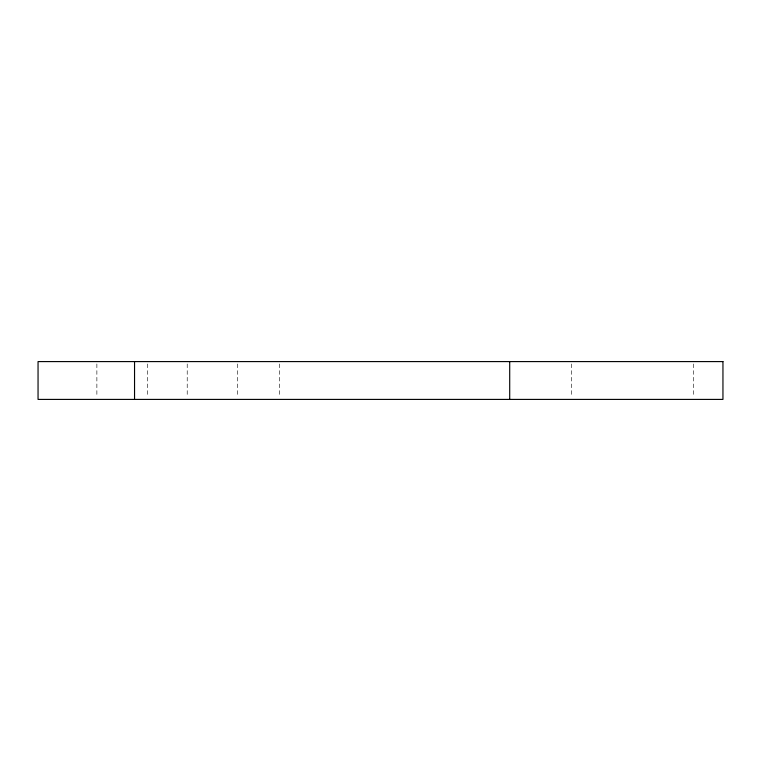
<?xml version="1.0" encoding="UTF-8"?>
<svg xmlns="http://www.w3.org/2000/svg" width="761" height="761" viewBox="0 0 761 761"><rect width="100%" height="100%" fill="white"/><g stroke="black" fill="none" stroke-linecap="round" stroke-linejoin="round"><path stroke-width="0.57" stroke-dasharray="3.81 2.85" d="M693.537 363.958L693.537 397.042M571.682 363.958L571.682 397.042M279.658 363.958L279.658 397.042M237.641 363.958L237.641 397.042M187.216 363.958L187.216 397.042M147.301 363.958L147.301 397.042M96.875 363.958L96.875 397.042"/><path stroke-width="1.14" d="M509.708 361.589L509.708 399.411M134.545 361.589L134.545 399.411M722.95 361.589L38.05 361.589L38.05 399.411L722.95 399.411L722.95 361.589"/></g></svg>
